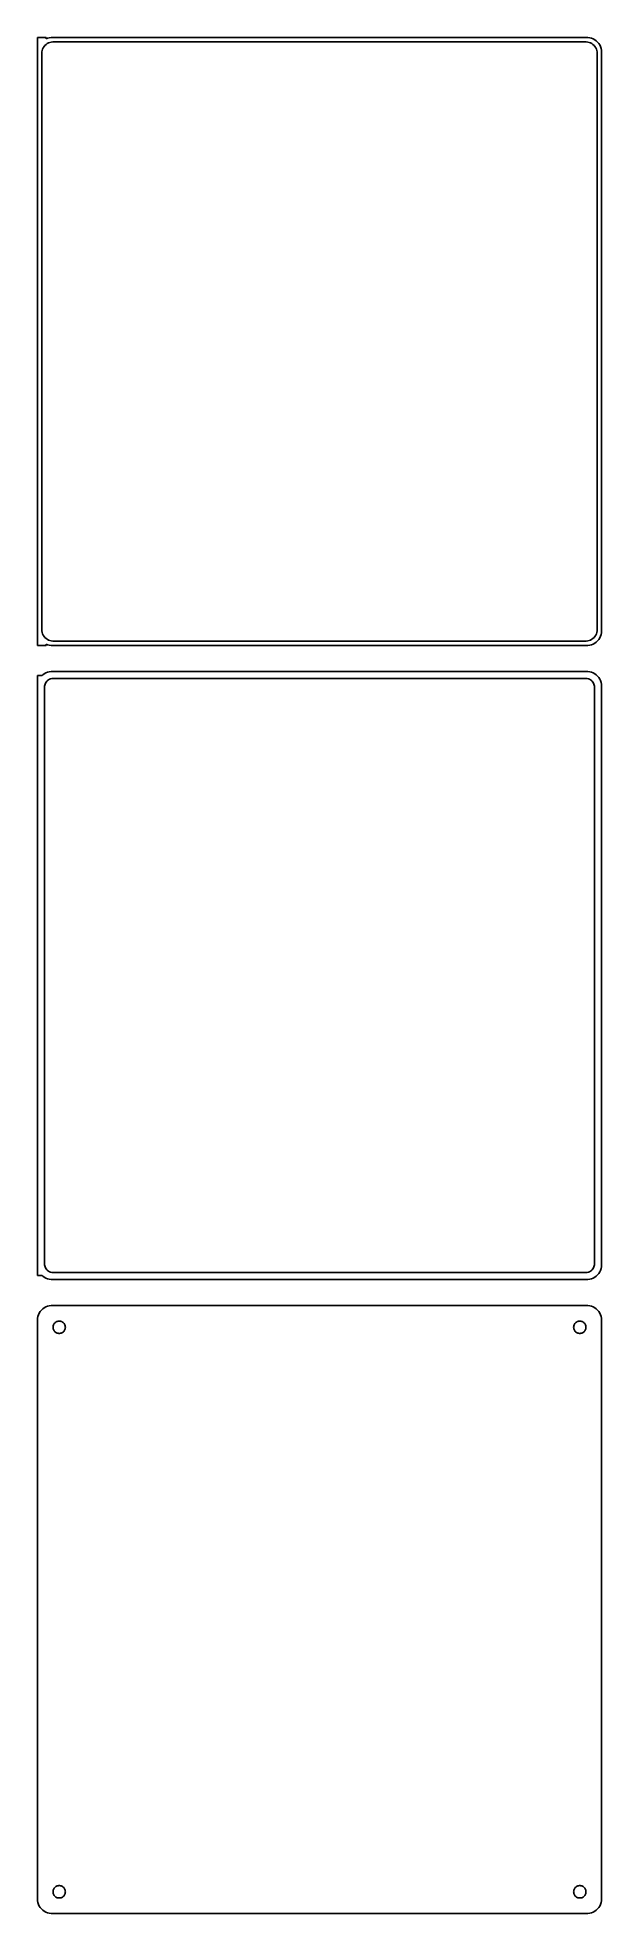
# Model space of a CAD drawing. Header units: metres. Extents: x -98 to 98, y 552 to 1200.
import ezdxf

# ---------------------------------------------------------------- set-up
doc = ezdxf.new("R2010")
doc.units = ezdxf.units.M

msp = doc.modelspace()

# ---------------------------------------------------------------- linework, layer by layer
for p, q in [((-94.5, 1199.98), (-97.5, 1199.98)), ((-97.5, 1199.98), (-97.5, 990.021)), ((-94.5, 1199.58), (-94.5, 1199.98)), ((-94.0451, 1199.76), (-94.5, 1199.58)), ((-93.4369, 1199.91), (-94.0451, 1199.76)), ((-92.8139, 1199.99), (-93.4369, 1199.91)), ((92.8139, 1199.99), (-92.8139, 1199.99)), ((93.4369, 1199.91), (92.8139, 1199.99)), ((94.0451, 1199.76), (93.4369, 1199.91)), ((94.6289, 1199.52), (94.0451, 1199.76)), ((95.1791, 1199.22), (94.6289, 1199.52)), ((95.6871, 1198.85), (95.1791, 1199.22)), ((96.1448, 1198.42), (95.6871, 1198.85)), ((-96, 1194.5), (-95.9685, 1195)), ((-96, 995.5), (-96, 1194.5)), ((-95.9685, 1195), (-95.8743, 1195.49)), ((-95.8743, 1195.49), (-95.7191, 1195.97)), ((-95.7191, 1195.97), (-95.5052, 1196.43)), ((-95.5052, 1196.43), (-95.2361, 1196.85)), ((-95.2361, 1196.85), (-94.9159, 1197.24)), ((-94.9159, 1197.24), (-94.5497, 1197.58)), ((-94.5497, 1197.58), (-94.1433, 1197.88)), ((-94.1433, 1197.88), (-93.7031, 1198.12)), ((-93.7031, 1198.12), (-93.2361, 1198.3)), ((-93.2361, 1198.3), (-92.7495, 1198.43)), ((-92.7495, 1198.43), (-92.2512, 1198.49)), ((-92.2512, 1198.49), (92.2512, 1198.49)), ((92.2512, 1198.49), (92.7495, 1198.43)), ((92.7495, 1198.43), (93.2361, 1198.3)), ((93.2361, 1198.3), (93.7031, 1198.12)), ((93.7031, 1198.12), (94.1433, 1197.88)), ((94.1433, 1197.88), (94.5497, 1197.58)), ((94.5497, 1197.58), (94.9159, 1197.24)), ((94.9159, 1197.24), (95.2361, 1196.85)), ((95.2361, 1196.85), (95.5052, 1196.43)), ((95.5052, 1196.43), (95.7191, 1195.97)), ((95.7191, 1195.97), (95.8743, 1195.49)), ((95.8743, 1195.49), (95.9685, 1195)), ((95.9685, 1195), (96, 1194.5)), ((96, 1194.5), (96, 995.5)), ((96.5451, 1197.94), (96.1448, 1198.42)), ((96.8815, 1197.41), (96.5451, 1197.94)), ((97.1489, 1196.84), (96.8815, 1197.41)), ((97.3429, 1196.24), (97.1489, 1196.84)), ((97.4606, 1195.63), (97.3429, 1196.24)), ((97.5, 1195), (97.4606, 1195.63)), ((97.5, 995), (97.5, 1195)), ((-95.9685, 994.999), (-96, 995.5)), ((-95.8743, 994.505), (-95.9685, 994.999)), ((-95.7191, 994.028), (-95.8743, 994.505)), ((-95.5052, 993.573), (-95.7191, 994.028)), ((-95.2361, 993.149), (-95.5052, 993.573)), ((-94.9159, 992.762), (-95.2361, 993.149)), ((-94.5497, 992.418), (-94.9159, 992.762)), ((-94.1433, 992.123), (-94.5497, 992.418)), ((-93.7031, 991.881), (-94.1433, 992.123)), ((-93.2361, 991.696), (-93.7031, 991.881)), ((-92.7495, 991.571), (-93.2361, 991.696)), ((-92.2512, 991.508), (-92.7495, 991.571)), ((92.2512, 991.508), (-92.2512, 991.508)), ((92.7495, 991.571), (92.2512, 991.508)), ((93.2361, 991.696), (92.7495, 991.571)), ((93.7031, 991.881), (93.2361, 991.696)), ((94.1433, 992.123), (93.7031, 991.881)), ((94.5497, 992.418), (94.1433, 992.123)), ((94.9159, 992.762), (94.5497, 992.418)), ((95.2361, 993.149), (94.9159, 992.762)), ((95.5052, 993.573), (95.2361, 993.149)), ((95.7191, 994.028), (95.5052, 993.573)), ((95.6871, 991.147), (96.1448, 991.577)), ((95.8743, 994.505), (95.7191, 994.028)), ((95.9685, 994.999), (95.8743, 994.505)), ((96, 995.5), (95.9685, 994.999)), ((96.1448, 991.577), (96.5451, 992.061)), ((96.5451, 992.061), (96.8815, 992.591)), ((96.8815, 992.591), (97.1489, 993.159)), ((97.1489, 993.159), (97.3429, 993.757)), ((97.3429, 993.757), (97.4606, 994.373)), ((97.4606, 994.373), (97.5, 995)), ((-97.5, 990.021), (-94.5, 990.021)), ((-94.5, 990.021), (-94.5, 990.425)), ((-94.5, 990.425), (-94.0451, 990.245)), ((-94.0451, 990.245), (-93.4369, 990.089)), ((-93.4369, 990.089), (-92.8139, 990.01)), ((-92.8139, 990.01), (92.8139, 990.01)), ((92.8139, 990.01), (93.4369, 990.089)), ((93.4369, 990.089), (94.0451, 990.245)), ((94.0451, 990.245), (94.6289, 990.476)), ((94.6289, 990.476), (95.1791, 990.778)), ((95.1791, 990.778), (95.6871, 991.147)), ((-95.9, 979.653), (-97.5, 979.653)), ((-97.5, 979.653), (-97.5, 772.347)), ((-95.6871, 979.853), (-95.9, 979.653)), ((-95.1791, 980.222), (-95.6871, 979.853)), ((-94.6289, 980.524), (-95.1791, 980.222)), ((-94.0451, 980.755), (-94.6289, 980.524)), ((-93.4369, 980.911), (-94.0451, 980.755)), ((-92.8139, 980.99), (-93.4369, 980.911)), ((-93.3254, 978.317), (-92.9619, 978.461)), ((-92.9619, 978.461), (-92.5833, 978.558)), ((92.8139, 980.99), (-92.8139, 980.99)), ((-92.5833, 978.558), (-92.1955, 978.607)), ((-92.1955, 978.607), (92.1955, 978.607)), ((92.1955, 978.607), (92.5833, 978.558)), ((92.5833, 978.558), (92.9619, 978.461)), ((93.4369, 980.911), (92.8139, 980.99)), ((92.9619, 978.461), (93.3254, 978.317)), ((94.0451, 980.755), (93.4369, 980.911)), ((94.6289, 980.524), (94.0451, 980.755)), ((95.1791, 980.222), (94.6289, 980.524)), ((95.6871, 979.853), (95.1791, 980.222)), ((96.1448, 979.423), (95.6871, 979.853)), ((96.5451, 978.939), (96.1448, 979.423)), ((96.8815, 978.409), (96.5451, 978.939)), ((-95.1129, 975.5), (-95.0884, 975.89)), ((-95.1129, 776.5), (-95.1129, 975.5)), ((-95.0884, 975.89), (-95.0151, 976.274)), ((-95.0151, 976.274), (-94.8943, 976.646)), ((-94.8943, 976.646), (-94.7279, 977)), ((-94.7279, 977), (-94.5184, 977.33)), ((-94.5184, 977.33), (-94.2692, 977.631)), ((-94.2692, 977.631), (-93.9843, 977.899)), ((-93.9843, 977.899), (-93.668, 978.128)), ((-93.668, 978.128), (-93.3254, 978.317)), ((93.3254, 978.317), (93.668, 978.128)), ((93.668, 978.128), (93.9843, 977.899)), ((93.9843, 977.899), (94.2692, 977.631)), ((94.2692, 977.631), (94.5184, 977.33)), ((94.5184, 977.33), (94.7279, 977)), ((94.7279, 977), (94.8943, 976.646)), ((94.8943, 976.646), (95.0151, 976.274)), ((95.0151, 976.274), (95.0884, 975.89)), ((95.0884, 975.89), (95.1129, 975.5)), ((95.1129, 975.5), (95.1129, 776.5)), ((97.1489, 977.841), (96.8815, 978.409)), ((97.3429, 977.243), (97.1489, 977.841)), ((97.4606, 976.627), (97.3429, 977.243)), ((97.5, 976), (97.4606, 976.627)), ((97.5, 776), (97.5, 976)), ((-97.5, 772.347), (-95.9, 772.347)), ((-95.9, 772.347), (-95.6871, 772.147)), ((-95.6871, 772.147), (-95.1791, 771.778)), ((-95.1791, 771.778), (-94.6289, 771.476)), ((-95.0884, 776.11), (-95.1129, 776.5)), ((-95.0151, 775.726), (-95.0884, 776.11)), ((-94.8943, 775.354), (-95.0151, 775.726)), ((-94.7279, 775), (-94.8943, 775.354)), ((-94.5184, 774.67), (-94.7279, 775)), ((-94.6289, 771.476), (-94.0451, 771.245)), ((-94.2692, 774.369), (-94.5184, 774.67)), ((-93.9843, 774.101), (-94.2692, 774.369)), ((-94.0451, 771.245), (-93.4369, 771.089)), ((-93.668, 773.872), (-93.9843, 774.101)), ((-93.3254, 773.683), (-93.668, 773.872)), ((-92.9619, 773.539), (-93.3254, 773.683)), ((-92.5833, 773.442), (-92.9619, 773.539)), ((-92.1955, 773.393), (-92.5833, 773.442)), ((92.1955, 773.393), (-92.1955, 773.393)), ((92.5833, 773.442), (92.1955, 773.393)), ((92.9619, 773.539), (92.5833, 773.442)), ((93.3254, 773.683), (92.9619, 773.539)), ((93.668, 773.872), (93.3254, 773.683)), ((93.4369, 771.089), (94.0451, 771.245)), ((93.9843, 774.101), (93.668, 773.872)), ((94.2692, 774.369), (93.9843, 774.101)), ((94.0451, 771.245), (94.6289, 771.476)), ((94.5184, 774.67), (94.2692, 774.369)), ((94.7279, 775), (94.5184, 774.67)), ((94.6289, 771.476), (95.1791, 771.778)), ((94.8943, 775.354), (94.7279, 775)), ((95.0151, 775.726), (94.8943, 775.354)), ((95.0884, 776.11), (95.0151, 775.726)), ((95.1129, 776.5), (95.0884, 776.11)), ((95.1791, 771.778), (95.6871, 772.147)), ((95.6871, 772.147), (96.1448, 772.577)), ((96.1448, 772.577), (96.5451, 773.061)), ((96.5451, 773.061), (96.8815, 773.591)), ((96.8815, 773.591), (97.1489, 774.159)), ((97.1489, 774.159), (97.3429, 774.757)), ((97.3429, 774.757), (97.4606, 775.373)), ((97.4606, 775.373), (97.5, 776)), ((-93.4369, 771.089), (-92.8139, 771.01)), ((-92.8139, 771.01), (92.8139, 771.01)), ((92.8139, 771.01), (93.4369, 771.089)), ((-97.3429, 758.243), (-97.4606, 757.627)), ((-97.1489, 758.841), (-97.3429, 758.243)), ((-96.8815, 759.409), (-97.1489, 758.841)), ((-96.5451, 759.939), (-96.8815, 759.409)), ((-96.1448, 760.423), (-96.5451, 759.939)), ((-95.6871, 760.853), (-96.1448, 760.423)), ((-95.1791, 761.222), (-95.6871, 760.853)), ((-94.6289, 761.524), (-95.1791, 761.222)), ((-94.0451, 761.755), (-94.6289, 761.524)), ((-93.4369, 761.911), (-94.0451, 761.755)), ((-92.8139, 761.99), (-93.4369, 761.911)), ((92.8139, 761.99), (-92.8139, 761.99)), ((93.4369, 761.911), (92.8139, 761.99)), ((94.0451, 761.755), (93.4369, 761.911)), ((94.6289, 761.524), (94.0451, 761.755)), ((95.1791, 761.222), (94.6289, 761.524)), ((95.6871, 760.853), (95.1791, 761.222)), ((96.1448, 760.423), (95.6871, 760.853)), ((96.5451, 759.939), (96.1448, 760.423)), ((96.8815, 759.409), (96.5451, 759.939)), ((97.1489, 758.841), (96.8815, 759.409)), ((97.3429, 758.243), (97.1489, 758.841)), ((97.4606, 757.627), (97.3429, 758.243)), ((-97.4606, 757.627), (-97.5, 757)), ((-97.5, 757), (-97.5, 557)), ((-92.1353, 754.5), (-92.1185, 754.768)), ((-92.1185, 754.232), (-92.1353, 754.5)), ((-92.1185, 754.768), (-92.0682, 755.031)), ((-92.0682, 753.969), (-92.1185, 754.232)), ((-92.0682, 755.031), (-91.9853, 755.286)), ((-91.9853, 753.714), (-92.0682, 753.969)), ((-91.9853, 755.286), (-91.8712, 755.529)), ((-91.8712, 753.471), (-91.9853, 753.714)), ((-91.8712, 755.529), (-91.7275, 755.755)), ((-91.7275, 753.245), (-91.8712, 753.471)), ((-91.7275, 755.755), (-91.5566, 755.962)), ((-91.5566, 753.038), (-91.7275, 753.245)), ((-91.5566, 755.962), (-91.3611, 756.145)), ((-91.3611, 752.855), (-91.5566, 753.038)), ((-91.3611, 756.145), (-91.1441, 756.303)), ((-91.1441, 752.697), (-91.3611, 752.855)), ((-91.1441, 756.303), (-90.9092, 756.432)), ((-90.9092, 752.568), (-91.1441, 752.697)), ((-90.9092, 756.432), (-90.6598, 756.531)), ((-90.6598, 752.469), (-90.9092, 752.568)), ((-90.6598, 756.531), (-90.4001, 756.597)), ((-90.4001, 752.403), (-90.6598, 752.469)), ((-90.4001, 756.597), (-90.1341, 756.631)), ((-90.1341, 752.369), (-90.4001, 752.403)), ((-90.1341, 756.631), (-89.8659, 756.631)), ((-89.8659, 752.369), (-90.1341, 752.369)), ((-89.8659, 756.631), (-89.5999, 756.597)), ((-89.5999, 752.403), (-89.8659, 752.369)), ((-89.5999, 756.597), (-89.3401, 756.531)), ((-89.3401, 752.469), (-89.5999, 752.403)), ((-89.3401, 756.531), (-89.0908, 756.432)), ((-89.0908, 752.568), (-89.3401, 752.469)), ((-89.0908, 756.432), (-88.8559, 756.303)), ((-88.8559, 752.697), (-89.0908, 752.568)), ((-88.8559, 756.303), (-88.6389, 756.145)), ((-88.6389, 752.855), (-88.8559, 752.697)), ((-88.6389, 756.145), (-88.4434, 755.962)), ((-88.4434, 753.038), (-88.6389, 752.855)), ((-88.4434, 755.962), (-88.2725, 755.755)), ((-88.2725, 753.245), (-88.4434, 753.038)), ((-88.2725, 755.755), (-88.1288, 755.529)), ((-88.1288, 753.471), (-88.2725, 753.245)), ((-88.1288, 755.529), (-88.0146, 755.286)), ((-88.0146, 753.714), (-88.1288, 753.471)), ((-88.0146, 755.286), (-87.9318, 755.031)), ((-87.9318, 753.969), (-88.0146, 753.714)), ((-87.9318, 755.031), (-87.8815, 754.768)), ((-87.8815, 754.232), (-87.9318, 753.969)), ((-87.8815, 754.768), (-87.8647, 754.5)), ((-87.8647, 754.5), (-87.8815, 754.232)), ((87.8647, 754.5), (87.8815, 754.768)), ((87.8815, 754.232), (87.8647, 754.5)), ((87.8815, 754.768), (87.9318, 755.031)), ((87.9318, 753.969), (87.8815, 754.232)), ((87.9318, 755.031), (88.0146, 755.286)), ((88.0146, 753.714), (87.9318, 753.969)), ((88.0146, 755.286), (88.1288, 755.529)), ((88.1288, 753.471), (88.0146, 753.714)), ((88.1288, 755.529), (88.2725, 755.755)), ((88.2725, 753.245), (88.1288, 753.471)), ((88.2725, 755.755), (88.4434, 755.962)), ((88.4434, 753.038), (88.2725, 753.245)), ((88.4434, 755.962), (88.6389, 756.145)), ((88.6389, 752.855), (88.4434, 753.038)), ((88.6389, 756.145), (88.8559, 756.303)), ((88.8559, 752.697), (88.6389, 752.855)), ((88.8559, 756.303), (89.0908, 756.432)), ((89.0908, 752.568), (88.8559, 752.697)), ((89.0908, 756.432), (89.3401, 756.531)), ((89.3401, 752.469), (89.0908, 752.568)), ((89.3401, 756.531), (89.5999, 756.597)), ((89.5999, 752.403), (89.3401, 752.469)), ((89.5999, 756.597), (89.8659, 756.631)), ((89.8659, 752.369), (89.5999, 752.403)), ((89.8659, 756.631), (90.1341, 756.631)), ((90.1341, 752.369), (89.8659, 752.369)), ((90.1341, 756.631), (90.4001, 756.597)), ((90.4001, 752.403), (90.1341, 752.369)), ((90.4001, 756.597), (90.6598, 756.531)), ((90.6598, 752.469), (90.4001, 752.403)), ((90.6598, 756.531), (90.9092, 756.432)), ((90.9092, 752.568), (90.6598, 752.469)), ((90.9092, 756.432), (91.1441, 756.303)), ((91.1441, 752.697), (90.9092, 752.568)), ((91.1441, 756.303), (91.3611, 756.145)), ((91.3611, 752.855), (91.1441, 752.697)), ((91.3611, 756.145), (91.5566, 755.962)), ((91.5566, 753.038), (91.3611, 752.855)), ((91.5566, 755.962), (91.7275, 755.755)), ((91.7275, 753.245), (91.5566, 753.038)), ((91.7275, 755.755), (91.8712, 755.529)), ((91.8712, 753.471), (91.7275, 753.245)), ((91.8712, 755.529), (91.9853, 755.286)), ((91.9853, 753.714), (91.8712, 753.471)), ((91.9853, 755.286), (92.0682, 755.031)), ((92.0682, 753.969), (91.9853, 753.714)), ((92.0682, 755.031), (92.1185, 754.768)), ((92.1185, 754.232), (92.0682, 753.969)), ((92.1185, 754.768), (92.1353, 754.5)), ((92.1353, 754.5), (92.1185, 754.232)), ((97.5, 757), (97.4606, 757.627)), ((97.5, 557), (97.5, 757)), ((-92.1353, 559.5), (-92.1185, 559.768)), ((-92.1185, 559.232), (-92.1353, 559.5)), ((-92.1185, 559.768), (-92.0682, 560.031)), ((-92.0682, 558.969), (-92.1185, 559.232)), ((-92.0682, 560.031), (-91.9853, 560.286)), ((-91.9853, 558.714), (-92.0682, 558.969)), ((-91.9853, 560.286), (-91.8712, 560.529)), ((-91.8712, 558.471), (-91.9853, 558.714)), ((-91.8712, 560.529), (-91.7275, 560.755)), ((-91.7275, 558.245), (-91.8712, 558.471)), ((-91.7275, 560.755), (-91.5566, 560.962)), ((-91.5566, 558.038), (-91.7275, 558.245)), ((-91.5566, 560.962), (-91.3611, 561.145)), ((-91.3611, 557.855), (-91.5566, 558.038)), ((-91.3611, 561.145), (-91.1441, 561.303)), ((-91.1441, 557.697), (-91.3611, 557.855)), ((-91.1441, 561.303), (-90.9092, 561.432)), ((-90.9092, 557.568), (-91.1441, 557.697)), ((-90.9092, 561.432), (-90.6598, 561.531)), ((-90.6598, 557.469), (-90.9092, 557.568)), ((-90.6598, 561.531), (-90.4001, 561.597)), ((-90.4001, 557.403), (-90.6598, 557.469)), ((-90.4001, 561.597), (-90.1341, 561.631)), ((-90.1341, 557.369), (-90.4001, 557.403)), ((-90.1341, 561.631), (-89.8659, 561.631)), ((-89.8659, 557.369), (-90.1341, 557.369)), ((-89.8659, 561.631), (-89.5999, 561.597)), ((-89.5999, 557.403), (-89.8659, 557.369)), ((-89.5999, 561.597), (-89.3401, 561.531)), ((-89.3401, 557.469), (-89.5999, 557.403)), ((-89.3401, 561.531), (-89.0908, 561.432)), ((-89.0908, 557.568), (-89.3401, 557.469)), ((-89.0908, 561.432), (-88.8559, 561.303)), ((-88.8559, 557.697), (-89.0908, 557.568)), ((-88.8559, 561.303), (-88.6389, 561.145)), ((-88.6389, 557.855), (-88.8559, 557.697)), ((-88.6389, 561.145), (-88.4434, 560.962)), ((-88.4434, 558.038), (-88.6389, 557.855)), ((-88.4434, 560.962), (-88.2725, 560.755)), ((-88.2725, 558.245), (-88.4434, 558.038)), ((-88.2725, 560.755), (-88.1288, 560.529)), ((-88.1288, 558.471), (-88.2725, 558.245)), ((-88.1288, 560.529), (-88.0146, 560.286)), ((-88.0146, 558.714), (-88.1288, 558.471)), ((-88.0146, 560.286), (-87.9318, 560.031)), ((-87.9318, 558.969), (-88.0146, 558.714)), ((-87.9318, 560.031), (-87.8815, 559.768)), ((-87.8815, 559.232), (-87.9318, 558.969)), ((-87.8815, 559.768), (-87.8647, 559.5)), ((-87.8647, 559.5), (-87.8815, 559.232)), ((87.8647, 559.5), (87.8815, 559.768)), ((87.8815, 559.232), (87.8647, 559.5)), ((87.8815, 559.768), (87.9318, 560.031)), ((87.9318, 558.969), (87.8815, 559.232)), ((87.9318, 560.031), (88.0146, 560.286)), ((88.0146, 558.714), (87.9318, 558.969)), ((88.0146, 560.286), (88.1288, 560.529)), ((88.1288, 558.471), (88.0146, 558.714)), ((88.1288, 560.529), (88.2725, 560.755)), ((88.2725, 558.245), (88.1288, 558.471)), ((88.2725, 560.755), (88.4434, 560.962)), ((88.4434, 558.038), (88.2725, 558.245)), ((88.4434, 560.962), (88.6389, 561.145)), ((88.6389, 557.855), (88.4434, 558.038)), ((88.6389, 561.145), (88.8559, 561.303)), ((88.8559, 557.697), (88.6389, 557.855)), ((88.8559, 561.303), (89.0908, 561.432)), ((89.0908, 557.568), (88.8559, 557.697)), ((89.0908, 561.432), (89.3401, 561.531)), ((89.3401, 557.469), (89.0908, 557.568)), ((89.3401, 561.531), (89.5999, 561.597)), ((89.5999, 557.403), (89.3401, 557.469)), ((89.5999, 561.597), (89.8659, 561.631)), ((89.8659, 557.369), (89.5999, 557.403)), ((89.8659, 561.631), (90.1341, 561.631)), ((90.1341, 557.369), (89.8659, 557.369)), ((90.1341, 561.631), (90.4001, 561.597)), ((90.4001, 557.403), (90.1341, 557.369)), ((90.4001, 561.597), (90.6598, 561.531)), ((90.6598, 557.469), (90.4001, 557.403)), ((90.6598, 561.531), (90.9092, 561.432)), ((90.9092, 557.568), (90.6598, 557.469)), ((90.9092, 561.432), (91.1441, 561.303)), ((91.1441, 557.697), (90.9092, 557.568)), ((91.1441, 561.303), (91.3611, 561.145)), ((91.3611, 557.855), (91.1441, 557.697)), ((91.3611, 561.145), (91.5566, 560.962)), ((91.5566, 558.038), (91.3611, 557.855)), ((91.5566, 560.962), (91.7275, 560.755)), ((91.7275, 558.245), (91.5566, 558.038)), ((91.7275, 560.755), (91.8712, 560.529)), ((91.8712, 558.471), (91.7275, 558.245)), ((91.8712, 560.529), (91.9853, 560.286)), ((91.9853, 558.714), (91.8712, 558.471)), ((91.9853, 560.286), (92.0682, 560.031)), ((92.0682, 558.969), (91.9853, 558.714)), ((92.0682, 560.031), (92.1185, 559.768)), ((92.1185, 559.232), (92.0682, 558.969)), ((92.1185, 559.768), (92.1353, 559.5)), ((92.1353, 559.5), (92.1185, 559.232)), ((-97.5, 557), (-97.4606, 556.373)), ((-97.4606, 556.373), (-97.3429, 555.757)), ((-97.3429, 555.757), (-97.1489, 555.159)), ((-97.1489, 555.159), (-96.8815, 554.591)), ((-96.8815, 554.591), (-96.5451, 554.061)), ((-96.5451, 554.061), (-96.1448, 553.577)), ((-96.1448, 553.577), (-95.6871, 553.147)), ((-95.6871, 553.147), (-95.1791, 552.778)), ((-95.1791, 552.778), (-94.6289, 552.476)), ((-94.6289, 552.476), (-94.0451, 552.245)), ((-94.0451, 552.245), (-93.4369, 552.089)), ((-93.4369, 552.089), (-92.8139, 552.01)), ((-92.8139, 552.01), (92.8139, 552.01)), ((92.8139, 552.01), (93.4369, 552.089)), ((93.4369, 552.089), (94.0451, 552.245)), ((94.0451, 552.245), (94.6289, 552.476)), ((94.6289, 552.476), (95.1791, 552.778)), ((95.1791, 552.778), (95.6871, 553.147)), ((95.6871, 553.147), (96.1448, 553.577)), ((96.1448, 553.577), (96.5451, 554.061)), ((96.5451, 554.061), (96.8815, 554.591)), ((96.8815, 554.591), (97.1489, 555.159)), ((97.1489, 555.159), (97.3429, 555.757)), ((97.3429, 555.757), (97.4606, 556.373)), ((97.4606, 556.373), (97.5, 557))]:
    msp.add_line(p, q)

doc.saveas('drawing.dxf')
